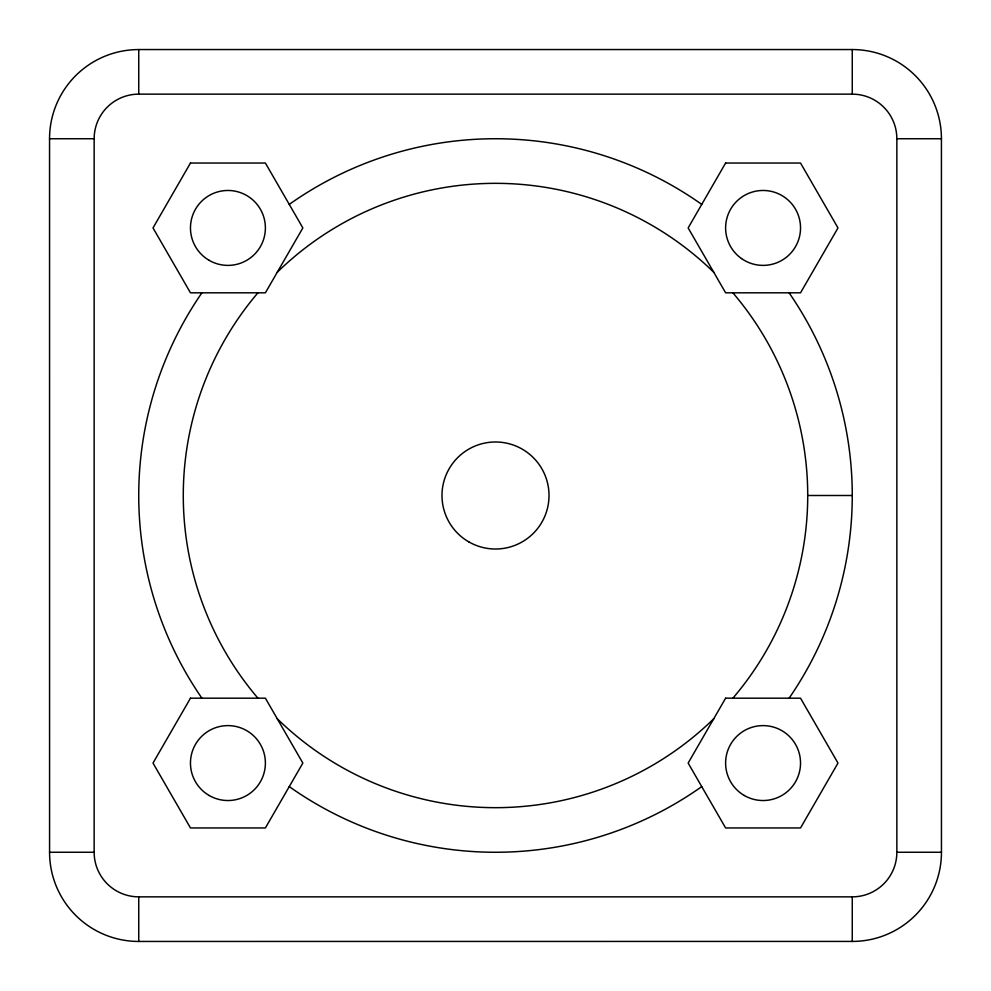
<?xml version="1.0" encoding="UTF-8"?>
<svg xmlns="http://www.w3.org/2000/svg" width="991" height="991" viewBox="0 0 991 991"><rect width="100%" height="100%" fill="white"/><g stroke="black" fill="none" stroke-linecap="round" stroke-linejoin="round"><path stroke-width="1.49" d="M138.74 49.55L852.26 49.55A89.14 89.14 0 0 1 941.425 138.74L941.45 852.26A89.14 89.14 0 0 1 852.26 941.425L138.74 941.45A89.14 89.14 0 0 1 49.575 852.26L49.55 138.74A89.14 89.14 0 0 1 138.74 49.575L138.74 94.145A44.57 44.57 0 0 0 94.157 138.74L94.145 852.26A44.57 44.57 0 0 0 138.74 896.843L138.74 941.45M138.74 94.145L852.26 94.145A44.57 44.57 0 0 1 896.843 138.74L941.45 138.74M49.55 138.74L94.145 138.74M732.894 698.172A312.4 312.4 0 0 0 807.727 495.5L852.26 495.5M49.55 852.26L94.145 852.26M852.26 941.45L852.26 896.855A44.57 44.57 0 0 0 896.843 852.26L941.45 852.26M138.74 896.855L852.26 896.855M896.855 138.74L896.855 852.26M852.26 49.55L852.26 94.145M789.096 292.816A356.76 356.76 0 0 1 789.096 698.184M701.739 786.606A356.76 356.76 0 0 1 289.261 786.606M201.904 698.184A356.76 356.76 0 0 1 201.904 292.816M289.261 204.394A356.76 356.76 0 0 1 701.739 204.394M732.894 292.828A312.4 312.4 0 0 1 807.727 495.5M257.994 698.259A312.475 312.475 0 0 1 257.994 292.741M277.207 272.302A312.289 312.289 0 0 1 713.793 272.302M713.793 718.71A312.289 312.289 0 0 1 277.207 718.698M190.47 163.044L153.01 227.93L190.47 292.816L265.39 292.816L302.85 227.93L265.39 163.044L190.47 163.044M190.47 698.184L153.01 763.07L190.47 827.956L265.39 827.956L302.85 763.07L265.39 698.184L190.47 698.184M725.61 163.044L688.15 227.93L725.61 292.816L800.53 292.816L837.99 227.93L800.53 163.044L725.61 163.044M725.61 698.184L688.15 763.07L725.61 827.956L800.53 827.956L837.99 763.07L800.53 698.184L725.61 698.184M744.34 795.513A37.46 37.46 0 0 0 800.53 763.07A37.46 37.46 0 0 0 744.34 730.627A37.46 37.46 0 0 0 744.34 795.513M741.503 258.552A37.46 37.46 0 0 0 800.381 231.299A37.46 37.46 0 0 0 747.325 193.939A37.46 37.46 0 0 0 741.503 258.552M209.2 795.513A37.46 37.46 0 0 0 265.39 763.07A37.46 37.46 0 0 0 209.2 730.627A37.46 37.46 0 0 0 209.2 795.513M209.2 260.373A37.46 37.46 0 0 0 265.39 227.93A37.46 37.46 0 0 0 209.2 195.487A37.46 37.46 0 0 0 209.2 260.373M468.743 541.842A53.514 53.514 0 0 0 549.014 495.5A53.514 53.514 0 0 0 468.743 449.158A53.514 53.514 0 0 0 468.743 541.842"/></g></svg>
